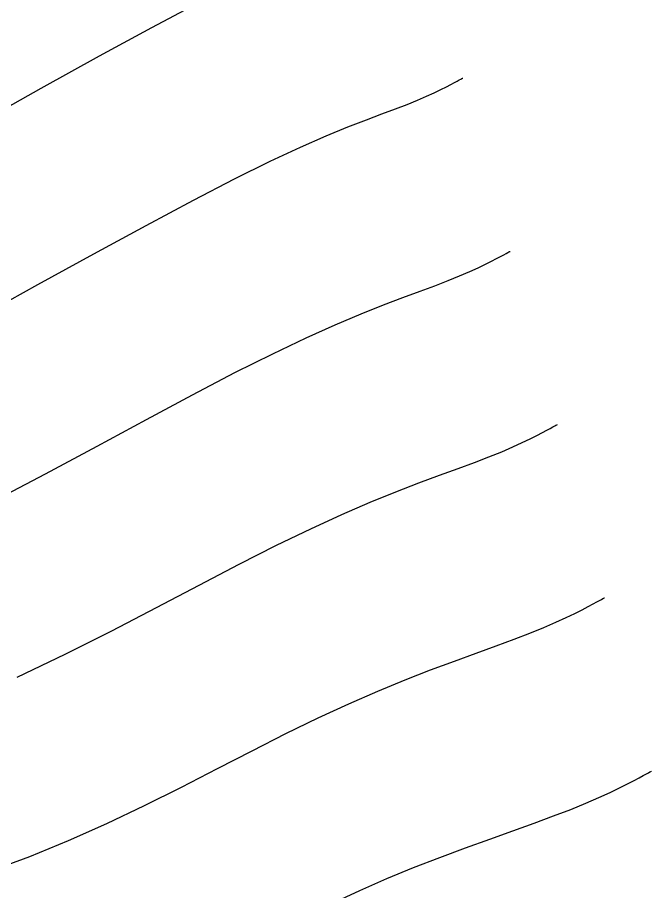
# Model space of a CAD drawing. Header units: millimetres. Extents: x 524954 to 526204, y 9523489 to 9524010.
# Drawn here: x 526102.81 to 526109.42, y 9523808.71 to 9523817.82 of the extents above; entities that cross this region are included whole.
import ezdxf

# ---------------------------------------------------------------- set-up
doc = ezdxf.new("R2010")
doc.units = ezdxf.units.MM
for name, color, linetype in [('CN_01_00', 3, 'Continuous'), ('CN_02_00', 4, 'Continuous'), ('CN_10_00', 1, 'Continuous')]:
    doc.layers.add(name, color=color, linetype=linetype)

msp = doc.modelspace()

# ---------------------------------------------------------------- linework, layer by layer
at = {"layer": 'CN_01_00', "flags": 128}
for points, elevation in [([(526102.4204, 9523814.704), (526103.0236, 9523815.0354), (526103.6054, 9523815.3556), (526104.1508, 9523815.6533), (526104.6445, 9523815.9172), (526105.0751, 9523816.1389), (526105.4453, 9523816.3208), (526105.7614, 9523816.468), (526106.0298, 9523816.5858), (526106.2568, 9523816.6793), (526106.4486, 9523816.7538), (526106.6115, 9523816.8145), (526106.7519, 9523816.8665), (526106.8752, 9523816.9142), (526106.9832, 9523816.9583), (526107.077, 9523816.9987), (526107.1575, 9523817.0353), (526107.2258, 9523817.068), (526107.2828, 9523817.0965), (526107.3296, 9523817.1209), (526107.367, 9523817.1409), (526107.3962, 9523817.1566), (526107.4181, 9523817.1684), (526107.4338, 9523817.1768), (526107.4444, 9523817.1825), (526107.4508, 9523817.1859), (526107.454, 9523817.1877), (526107.4553, 9523817.1883), (526107.4554, 9523817.1884)], 293), ([(526102.8078, 9523810.9451), (526103.3085, 9523811.1849), (526103.794, 9523811.4286), (526104.2606, 9523811.6701), (526104.7049, 9523811.9033), (526105.1231, 9523812.1218), (526105.5119, 9523812.3196), (526105.8684, 9523812.4919), (526106.1935, 9523812.6401), (526106.4889, 9523812.7671), (526106.7561, 9523812.8756), (526106.9968, 9523812.9685), (526107.2126, 9523813.0487), (526107.4053, 9523813.1189), (526107.5764, 9523813.1821), (526107.7275, 9523813.2406), (526107.86, 9523813.2946), (526107.975, 9523813.3442), (526108.0737, 9523813.389), (526108.1574, 9523813.4291), (526108.2273, 9523813.4641), (526108.2846, 9523813.4939), (526108.3306, 9523813.5185), (526108.3663, 9523813.5377), (526108.3932, 9523813.5522), (526108.4125, 9523813.5625), (526108.4254, 9523813.5694), (526108.4332, 9523813.5737), (526108.4372, 9523813.5758), (526108.4387, 9523813.5766), (526108.4389, 9523813.5767)], 291), ([(526106.0968, 9523808.5906), (526106.3793, 9523808.7219), (526106.6618, 9523808.8449), (526106.9418, 9523808.9595), (526107.2163, 9523809.0661), (526107.4823, 9523809.1654), (526107.7367, 9523809.2576), (526107.9767, 9523809.3435), (526108.1991, 9523809.4233), (526108.4009, 9523809.4977), (526108.5799, 9523809.5669), (526108.7368, 9523809.631), (526108.873, 9523809.6896), (526108.9899, 9523809.7428), (526109.089, 9523809.7902), (526109.1718, 9523809.8316), (526109.2397, 9523809.867), (526109.2941, 9523809.8961), (526109.3364, 9523809.9188), (526109.3683, 9523809.9359), (526109.3911, 9523809.9482), (526109.4064, 9523809.9564), (526109.4157, 9523809.9614), (526109.4204, 9523809.964), (526109.4222, 9523809.9649), (526109.4224, 9523809.965)], 289)]:
    msp.add_lwpolyline(points, dxfattribs=dict(at, elevation=elevation))
at = {"layer": 'CN_02_00', "flags": 128}
for points, elevation in [([(526102.4069, 9523816.7184), (526103.0563, 9523817.0818), (526103.6646, 9523817.419), (526104.2108, 9523817.7161), (526104.6784, 9523817.9624)], 294), ([(526102.5513, 9523812.7771), (526103.1029, 9523813.0654), (526103.6403, 9523813.3524), (526104.1546, 9523813.6293), (526104.6369, 9523813.8875), (526105.0782, 9523814.1184), (526105.4717, 9523814.3154), (526105.8194, 9523814.4804), (526106.1251, 9523814.6175), (526106.3929, 9523814.7307), (526106.6268, 9523814.8239), (526106.8306, 9523814.9012), (526107.0084, 9523814.9667), (526107.1641, 9523815.0243), (526107.3014, 9523815.0774), (526107.4216, 9523815.1265), (526107.526, 9523815.1715), (526107.6156, 9523815.2122), (526107.6916, 9523815.2485), (526107.7551, 9523815.2803), (526107.8071, 9523815.3074), (526107.8488, 9523815.3297), (526107.8813, 9523815.3471), (526107.9057, 9523815.3603), (526107.9232, 9523815.3697), (526107.9349, 9523815.376), (526107.942, 9523815.3798), (526107.9456, 9523815.3817), (526107.947, 9523815.3825), (526107.9472, 9523815.3826)], 292)]:
    msp.add_lwpolyline(points, dxfattribs=dict(at, elevation=elevation))
at = {"layer": 'CN_10_00', "elevation": 290, "flags": 128}
msp.add_lwpolyline([(526102.5296, 9523808.9254), (526102.938, 9523809.0748), (526103.3431, 9523809.2407), (526103.7431, 9523809.4198), (526104.1364, 9523809.6074), (526104.5212, 9523809.7994), (526104.8962, 9523809.9911), (526105.2596, 9523810.1782), (526105.6099, 9523810.3562), (526105.9456, 9523810.5208), (526106.2651, 9523810.6684), (526106.5677, 9523810.7998), (526106.8526, 9523810.9166), (526107.1192, 9523811.0205), (526107.3667, 9523811.1131), (526107.5946, 9523811.1961), (526107.8022, 9523811.2711), (526107.9886, 9523811.3399), (526108.1537, 9523811.4037), (526108.2984, 9523811.4628), (526108.424, 9523811.5169), (526108.5318, 9523811.5659), (526108.6232, 9523811.6096), (526108.6996, 9523811.6478), (526108.7622, 9523811.6805), (526108.8123, 9523811.7073), (526108.8514, 9523811.7283), (526108.8807, 9523811.744), (526108.9018, 9523811.7554), (526108.9159, 9523811.7629), (526108.9244, 9523811.7675), (526108.9288, 9523811.7699), (526108.9304, 9523811.7708), (526108.9307, 9523811.7709)], dxfattribs=at)

doc.saveas('drawing.dxf')
